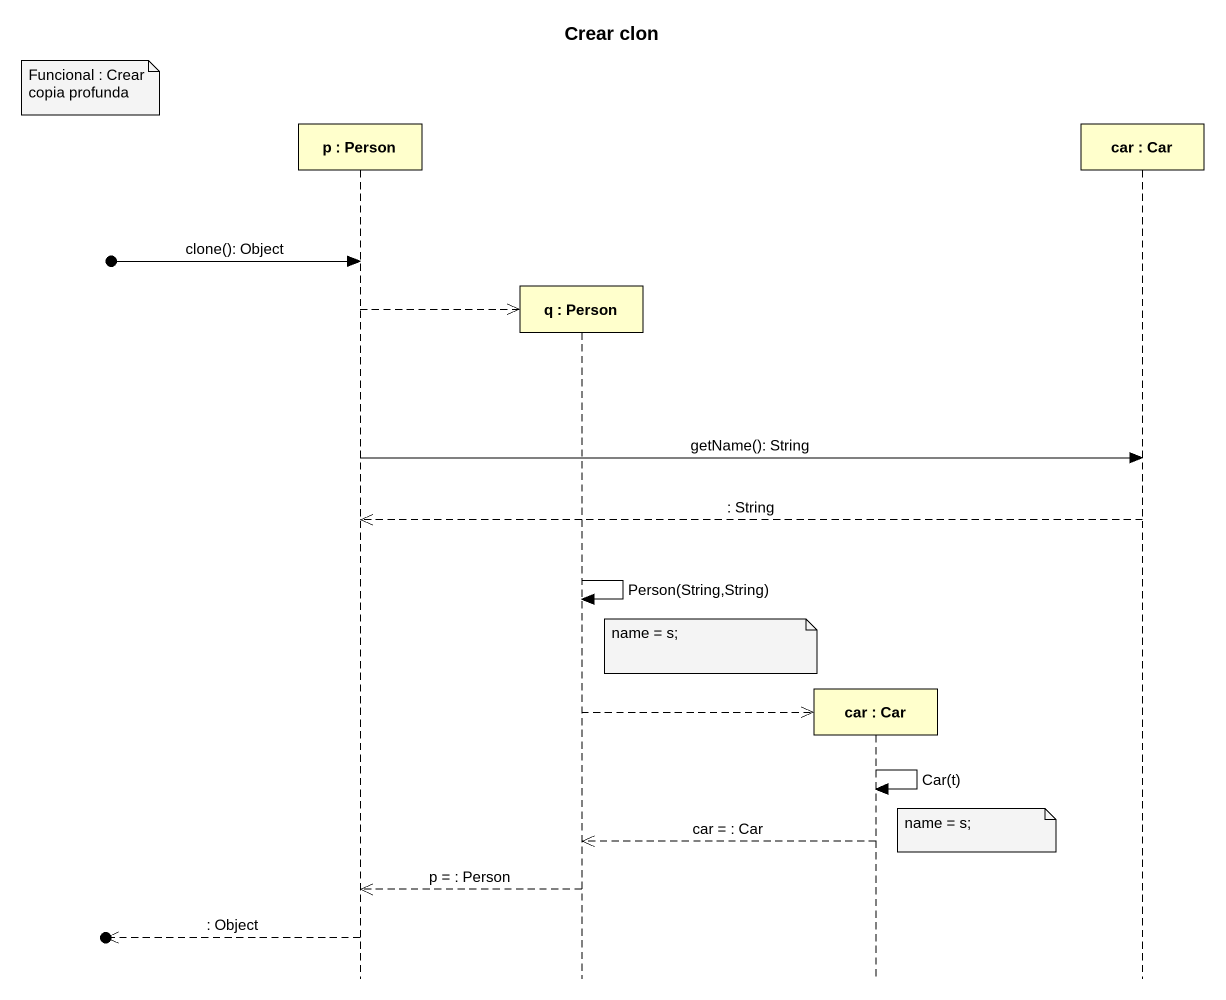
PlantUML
@startuml
title Crear clon
hide footbox
participant "p : Person" as p
participant "q : Person" as q
participant "car : Car" as car
participant "car : Car" as car_2

note left of p : Funcional : Crear copia profunda
[o-> p : clone(): Object
p -->> q **
p -> car_2 : getName(): String
car_2 -->> p : : String
q -> q : Person(String,String)
note right of q : name = s;
q -->> car **
car -> car : Car(t)
note right of car : name = s;
car -->> q : car = : Car
q -->> p : p = : Person
[o<<-- p : : Object
@enduml
